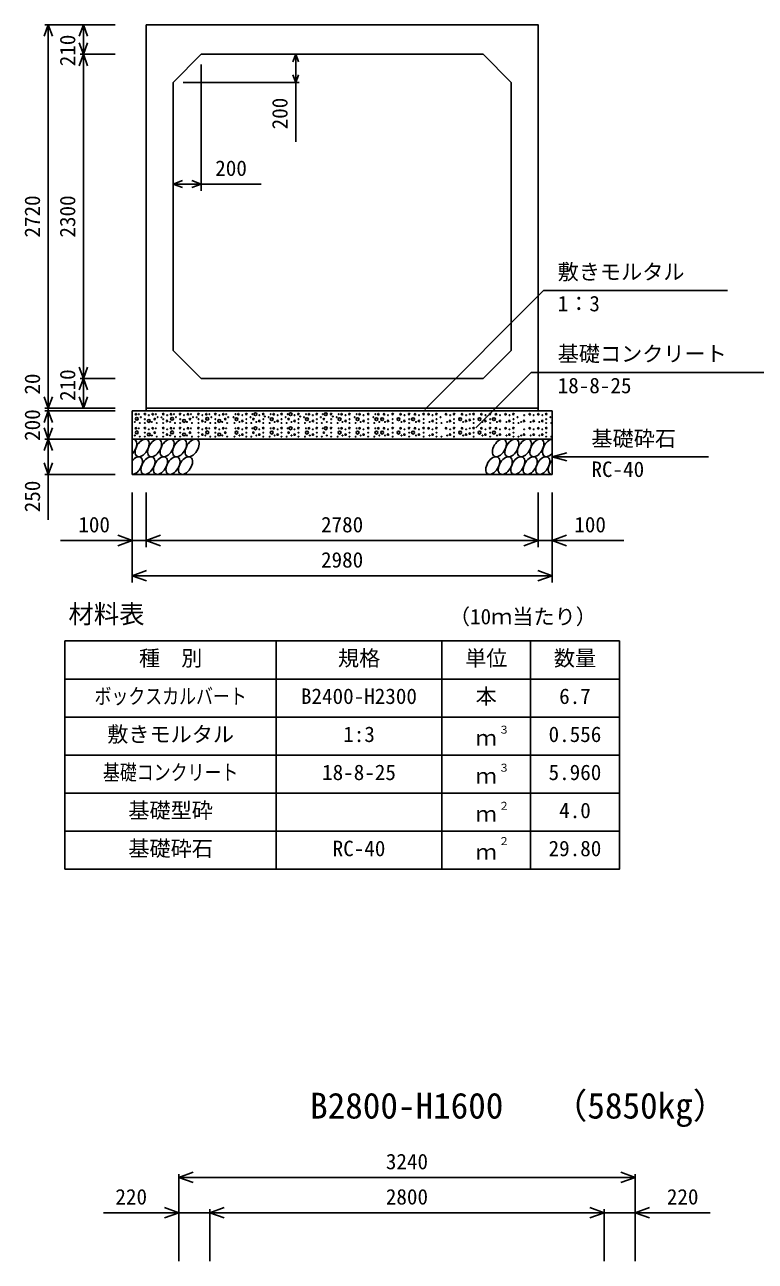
# Model space of a CAD drawing. Units: millimetres, scale not verified. Extents: x -100800 to 100800, y -35640 to 35640.
# Drawn here: x 10506 to 15691, y 268 to 9040 of the extents above; entities that cross this region are included whole.
import ezdxf
from ezdxf.enums import TextEntityAlignment as Align

# ---------------------------------------------------------------- set-up
doc = ezdxf.new("R2010")
doc.units = ezdxf.units.MM
doc.header["$LTSCALE"] = 120
for name, color, linetype, lineweight in [('0-0_DIM', 7, 'Continuous', 25), ('0-2_HATCH', 6, 'Continuous', 25), ('0-3_HYO', 3, 'Continuous', 25), ('0-4_HYO2', 4, 'Continuous', 25), ('0-5_OUTLINE', 3, 'Continuous', 25), ('0-7_TXT', 7, 'Continuous', 25)]:
    doc.layers.add(name, color=color, linetype=linetype, lineweight=lineweight)
doc.styles.add('ＭＳ ゴシック', font='')
doc.styles.get('ＭＳ ゴシック').set_extended_font_data('MS Gothic')

msp = doc.modelspace()

# ---------------------------------------------------------------- linework, layer by layer
at = {"layer": '0-0_DIM'}
for p, q in [((10649, 9040.3), (11149.1, 9040.3)), ((10673, 9040.3), (10673, 6320.3)), ((10923, 9040.3), (10923, 8830.3)), ((10899, 8830.3), (11149.1, 8830.3)), ((10923, 6530.3), (10923, 8830.3)), ((12429.5, 8830.3), (12429.5, 8630.3)), ((11759.1, 8758.3), (11759.1, 7861.7)), ((11631.1, 8630.3), (12453.5, 8630.3)), ((12429.5, 8209.5), (12429.5, 8630.3)), ((11559.1, 7909.7), (11759.1, 7909.7)), ((12183.2, 7909.7), (11759.1, 7909.7)), ((14189, 7154.2), (13344.9, 6310.2)), ((14189, 7154.2), (15494.7, 7154.2)), ((10899, 6530.3), (11149.1, 6530.3)), ((10923, 6530.3), (10923, 6320.3)), ((14101.3, 6573.1), (13708.5, 6180.3)), ((14101.3, 6573.1), (15870.3, 6573.1)), ((10649, 6320.3), (11149.1, 6320.3)), ((10673, 6320.3), (10673, 6300.3)), ((10649, 6300.3), (11149.1, 6300.3)), ((10673, 6100.3), (10673, 6300.3)), ((10649, 6100.3), (11149.1, 6100.3)), ((10673, 6100.3), (10673, 5850.3)), ((14249.1, 5975.3), (14353.4, 6003.3)), ((14249.1, 5975.3), (15358, 5975.3)), ((14249.1, 5975.3), (14353.4, 5947.3)), ((10649, 5850.3), (11149.1, 5850.3)), ((10673, 5528.2), (10673, 5850.3)), ((11269.1, 5083.1), (11269.1, 5722.7)), ((11369.1, 5333.1), (11369.1, 5722.7)), ((14149.1, 5333.1), (14149.1, 5722.7)), ((14249.1, 5083.1), (14249.1, 5722.7)), ((10761.1, 5381.1), (11269.1, 5381.1)), ((11269.1, 5381.1), (11369.1, 5381.1)), ((11369.1, 5381.1), (14149.1, 5381.1)), ((11269.1, 5131.1), (14249.1, 5131.1)), ((11599.1, 886.6), (11599.1, 268)), ((14839.1, 886.6), (14839.1, 268)), ((11599.1, 862.6), (14839.1, 862.6)), ((11819.1, 636.6), (11819.1, 268)), ((14619.1, 636.6), (14619.1, 268)), ((11066.4, 612.6), (11599.1, 612.6)), ((15371.8, 612.6), (14839.1, 612.6))]:
    msp.add_line(p, q, dxfattribs=at)
for points in [[(10702.6, 8959.1), (10673, 9040.3), (10643.5, 8959.1)], [(10952.6, 8959.1), (10923, 9040.3), (10893.5, 8959.1)], [(10952.6, 8911.5), (10923, 8830.3), (10893.5, 8911.5)], [(10952.6, 8749.1), (10923, 8830.3), (10893.5, 8749.1)], [(12409.8, 8776.2), (12429.5, 8830.3), (12449.2, 8776.2)], [(12409.8, 8684.4), (12429.5, 8630.3), (12449.2, 8684.4)], [(11626.8, 7934.3), (11559.1, 7909.7), (11626.8, 7885)], [(11691.4, 7934.3), (11759.1, 7909.7), (11691.4, 7885)], [(10952.6, 6611.5), (10923, 6530.3), (10893.5, 6611.5)], [(10952.6, 6449.1), (10923, 6530.3), (10893.5, 6449.1)], [(10702.6, 6401.5), (10673, 6320.3), (10643.5, 6401.5)], [(10952.6, 6401.5), (10923, 6320.3), (10893.5, 6401.5)], [(10702.6, 6219.1), (10673, 6300.3), (10643.5, 6219.1)], [(10702.6, 6181.5), (10673, 6100.3), (10643.5, 6181.5)], [(10702.6, 6019.1), (10673, 6100.3), (10643.5, 6019.1)], [(10702.6, 5931.5), (10673, 5850.3), (10643.5, 5931.5)], [(11167.6, 5418), (11269.1, 5381.1), (11167.6, 5344.1)], [(11470.6, 5344.1), (11369.1, 5381.1), (11470.6, 5418)], [(14047.6, 5418), (14149.1, 5381.1), (14047.6, 5344.1)], [(14757.1, 5381.1), (14249.1, 5381.1), (14149.1, 5381.1)], [(14350.6, 5418), (14249.1, 5381.1), (14350.6, 5344.1)], [(11370.6, 5094.1), (11269.1, 5131.1), (11370.6, 5168)], [(14147.6, 5168), (14249.1, 5131.1), (14147.6, 5094.1)], [(11700.6, 825.7), (11599.1, 862.6), (11700.6, 899.6)], [(14737.6, 825.7), (14839.1, 862.6), (14737.6, 899.6)], [(11497.6, 575.7), (11599.1, 612.6), (11497.6, 649.6)], [(11920.6, 575.7), (11819.1, 612.6), (11920.6, 649.6)], [(14517.6, 575.7), (14619.1, 612.6), (14517.6, 649.6)], [(14940.6, 575.7), (14839.1, 612.6), (14940.6, 649.6)], [(11599.1, 612.6), (11819.1, 612.6), (14619.1, 612.6), (14839.1, 612.6)]]:
    msp.add_lwpolyline(points, dxfattribs=at)
at = {"layer": '0-2_HATCH'}
for centre, radius in [((11295.1, 6277.5), 5), ((11301.7, 6244.5), 10), ((11316.2, 6277.5), 2.5), ((11330.2, 6256.5), 2.5), ((11359.1, 6278.4), 5), ((11359.1, 6242.5), 2.5), ((11387.1, 6229.3), 10), ((11387.1, 6270.5), 2.5), ((11415.1, 6277.5), 5), ((11429.2, 6242.5), 5), ((11436.2, 6277.5), 2.5), ((11450.2, 6256.5), 2.5), ((11476.7, 6255.6), 2.5), ((11489.1, 6278.4), 5), ((11489.1, 6242.5), 2.5), ((11517.1, 6229.3), 5), ((11517.1, 6270.5), 2.5), ((11545.1, 6277.5), 5), ((11551.7, 6244.5), 10), ((11566.2, 6277.5), 2.5), ((11580.2, 6256.5), 2.5), ((11609.1, 6278.4), 5), ((11609.1, 6242.5), 2.5), ((11637.1, 6229.3), 10), ((11637.1, 6270.5), 2.5), ((11665.1, 6277.5), 5), ((11679.2, 6242.5), 5), ((11686.2, 6277.5), 2.5), ((11700.2, 6256.5), 2.5), ((11726.7, 6255.6), 2.5), ((11739.1, 6278.4), 5), ((11739.1, 6242.5), 2.5), ((11767.1, 6229.3), 5), ((11767.1, 6270.5), 2.5), ((11795.1, 6277.5), 5), ((11801.7, 6244.5), 10), ((11816.2, 6277.5), 2.5), ((11830.2, 6256.5), 2.5), ((11859.1, 6278.4), 5), ((11859.1, 6242.5), 2.5), ((11887.1, 6229.3), 10), ((11887.1, 6270.5), 2.5), ((11915.1, 6277.5), 5), ((11929.2, 6242.5), 5), ((11936.2, 6277.5), 2.5), ((11950.2, 6256.5), 2.5), ((11988, 6256.5), 2.5), ((12009, 6242.5), 10), ((12002, 6277.5), 2.5), ((12023.1, 6277.5), 5), ((12051.1, 6229.3), 5), ((12051.1, 6270.5), 2.5), ((12079.1, 6278.4), 5), ((12079.1, 6242.5), 2.5), ((12108, 6256.5), 2.5), ((12122, 6277.5), 2.5), ((12129, 6242.5), 5), ((12143.1, 6277.5), 10), ((12171.1, 6229.3), 5), ((12171.1, 6270.5), 2.5), ((12199.1, 6278.4), 5), ((12199.1, 6242.5), 2.5), ((12210.5, 6260.8), 2.5), ((12238, 6256.5), 2.5), ((12259, 6242.5), 10), ((12252, 6277.5), 2.5), ((12273.1, 6277.5), 5), ((12301.1, 6229.3), 5), ((12301.1, 6270.5), 2.5), ((12329.1, 6278.4), 5), ((12329.1, 6242.5), 2.5), ((12358, 6256.5), 2.5), ((12372, 6277.5), 2.5), ((12379, 6242.5), 5), ((12393.1, 6277.5), 10), ((12421.1, 6229.3), 5), ((12421.1, 6270.5), 2.5), ((12449.1, 6278.4), 5), ((12449.1, 6242.5), 2.5), ((12460.5, 6260.8), 2.5), ((12488, 6256.5), 2.5), ((12509, 6242.5), 10), ((12502, 6277.5), 2.5), ((12523.1, 6277.5), 5), ((12551.1, 6229.3), 5), ((12551.1, 6270.5), 2.5), ((12579.1, 6278.4), 5), ((12579.1, 6242.5), 2.5), ((12608, 6256.5), 2.5), ((12622, 6277.5), 2.5), ((12629, 6242.5), 5), ((12643.1, 6277.5), 10), ((12681, 6278.4), 5), ((12681, 6242.5), 2.5), ((12692.3, 6260.8), 2.5), ((12719.8, 6256.5), 2.5), ((12740.9, 6242.5), 10), ((12733.9, 6277.5), 2.5), ((12754.9, 6277.5), 5), ((12782.9, 6229.3), 5), ((12782.9, 6270.5), 2.5), ((12811, 6278.4), 5), ((12811, 6242.5), 2.5), ((12847.9, 6256.5), 2.5), ((12868.9, 6242.5), 10), ((12861.9, 6277.5), 2.5), ((12882.9, 6277.5), 5), ((12911, 6229.3), 5), ((12911, 6270.5), 2.5), ((12943.9, 6278.4), 5), ((12943.9, 6242.5), 2.5), ((12980.8, 6256.5), 2.5), ((13001.9, 6242.5), 10), ((12994.8, 6277.5), 2.5), ((13015.9, 6277.5), 5), ((13042.5, 6242.5), 10), ((13056.5, 6277.5), 5), ((13084.6, 6229.3), 5), ((13084.6, 6270.5), 2.5), ((13117.5, 6278.4), 5), ((13117.5, 6242.5), 2.5), ((13159.4, 6242.5), 10), ((13173.4, 6277.5), 5), ((13201.4, 6229.3), 5), ((13201.4, 6270.5), 2.5), ((13234.3, 6278.4), 5), ((13234.3, 6242.5), 2.5), ((13262.1, 6242.5), 10), ((13276.1, 6277.5), 5), ((13304.1, 6229.3), 5), ((13304.1, 6270.5), 2.5), ((13337, 6278.4), 5), ((13337, 6242.5), 2.5), ((13372.3, 6277.5), 5), ((13400.3, 6229.3), 5), ((13400.3, 6270.5), 2.5), ((13428.4, 6278.4), 5), ((13428.4, 6242.5), 2.5), ((13457.2, 6256.5), 2.5), ((13497.1, 6277.5), 5), ((13525.1, 6229.3), 5), ((13525.1, 6270.5), 2.5), ((13553.2, 6278.4), 5), ((13553.2, 6242.5), 2.5), ((13596.5, 6242.5), 10), ((13610.5, 6277.5), 5), ((13638.6, 6229.3), 5), ((13638.6, 6270.5), 2.5), ((13664.7, 6236.3), 5), ((13664.7, 6277.5), 2.5), ((13692, 6278.4), 5), ((13692, 6242.5), 2.5), ((13733.9, 6242.5), 10), ((13747.9, 6277.5), 5), ((13776, 6229.3), 5), ((13776, 6270.5), 2.5), ((13808.9, 6278.4), 5), ((13808.9, 6242.5), 2.5), ((13836.6, 6242.5), 10), ((13850.6, 6277.5), 5), ((13878.7, 6229.3), 5), ((13878.7, 6270.5), 2.5), ((13918.4, 6277.5), 5), ((13946.4, 6229.3), 5), ((13946.4, 6270.5), 2.5), ((13974.5, 6278.4), 5), ((13974.5, 6242.5), 2.5), ((14003.4, 6256.5), 2.5), ((14050.4, 6229.3), 5), ((14050.4, 6270.5), 2.5), ((14090.2, 6277.5), 5), ((14118.2, 6229.3), 5), ((14118.2, 6270.5), 2.5), ((14151.3, 6277.5), 5), ((14179.3, 6229.3), 5), ((14179.3, 6270.5), 2.5), ((14207.3, 6278.4), 5), ((14207.3, 6242.5), 2.5), ((14236.2, 6256.5), 2.5), ((11288.1, 6222.3), 2.5), ((11295.1, 6177.5), 5), ((11301.7, 6148.4), 10), ((11316.2, 6177.5), 2.5), ((11323.2, 6214.4), 2.5), ((11359.1, 6178.4), 5), ((11359.1, 6214.4), 2.5), ((11359.1, 6146.4), 2.5), ((11387.1, 6133.2), 10), ((11387.1, 6170.5), 2.5), ((11408.1, 6222.3), 2.5), ((11415.1, 6177.5), 5), ((11429.2, 6146.4), 5), ((11436.2, 6177.5), 2.5), ((11443.2, 6214.4), 2.5), ((11489.1, 6178.4), 5), ((11489.1, 6214.4), 2.5), ((11489.1, 6146.4), 2.5), ((11517.1, 6170.5), 2.5), ((11538.1, 6222.3), 2.5), ((11545.1, 6177.5), 5), ((11551.7, 6148.4), 10), ((11566.2, 6177.5), 2.5), ((11573.2, 6214.4), 2.5), ((11609.1, 6178.4), 5), ((11609.1, 6214.4), 2.5), ((11609.1, 6146.4), 2.5), ((11637.1, 6133.2), 10), ((11637.1, 6170.5), 2.5), ((11658.1, 6222.3), 2.5), ((11665.1, 6177.5), 5), ((11679.2, 6146.4), 5), ((11686.2, 6177.5), 2.5), ((11693.2, 6214.4), 2.5), ((11739.1, 6178.4), 5), ((11739.1, 6214.4), 2.5), ((11739.1, 6146.4), 2.5), ((11767.1, 6170.5), 2.5), ((11788.1, 6222.3), 2.5), ((11795.1, 6177.5), 5), ((11801.7, 6148.4), 10), ((11816.2, 6177.5), 2.5), ((11823.2, 6214.4), 2.5), ((11859.1, 6178.4), 5), ((11859.1, 6214.4), 2.5), ((11859.1, 6146.4), 2.5), ((11887.1, 6133.2), 10), ((11887.1, 6170.5), 2.5), ((11908.1, 6222.3), 2.5), ((11915.1, 6177.5), 5), ((11929.2, 6146.4), 5), ((11936.2, 6177.5), 2.5), ((11943.2, 6214.4), 2.5), ((11995, 6214.4), 2.5), ((12009, 6146.4), 10), ((12002, 6177.5), 2.5), ((12023.1, 6177.5), 5), ((12030.1, 6222.3), 2.5), ((12051.1, 6170.5), 2.5), ((12079.1, 6178.4), 5), ((12079.1, 6214.4), 2.5), ((12079.1, 6146.4), 2.5), ((12115, 6214.4), 2.5), ((12122, 6177.5), 2.5), ((12129, 6146.4), 5), ((12143.1, 6177.5), 10), ((12150.1, 6222.3), 2.5), ((12171.1, 6170.5), 2.5), ((12199.1, 6178.4), 5), ((12199.1, 6214.4), 2.5), ((12199.1, 6146.4), 2.5), ((12245, 6214.4), 2.5), ((12259, 6146.4), 10), ((12252, 6177.5), 2.5), ((12273.1, 6177.5), 5), ((12280.1, 6222.3), 2.5), ((12301.1, 6170.5), 2.5), ((12329.1, 6178.4), 5), ((12329.1, 6214.4), 2.5), ((12329.1, 6146.4), 2.5), ((12365, 6214.4), 2.5), ((12372, 6177.5), 2.5), ((12379, 6146.4), 5), ((12393.1, 6177.5), 10), ((12400.1, 6222.3), 2.5), ((12421.1, 6170.5), 2.5), ((12449.1, 6178.4), 5), ((12449.1, 6214.4), 2.5), ((12449.1, 6146.4), 2.5), ((12495, 6214.4), 2.5), ((12509, 6146.4), 10), ((12502, 6177.5), 2.5), ((12523.1, 6177.5), 5), ((12530.1, 6222.3), 2.5), ((12551.1, 6170.5), 2.5), ((12579.1, 6178.4), 5), ((12579.1, 6214.4), 2.5), ((12579.1, 6146.4), 2.5), ((12615, 6214.4), 2.5), ((12622, 6177.5), 2.5), ((12629, 6146.4), 5), ((12643.1, 6177.5), 10), ((12650.1, 6222.3), 2.5), ((12681, 6178.4), 5), ((12681, 6214.4), 2.5), ((12681, 6146.4), 2.5), ((12726.8, 6214.4), 2.5), ((12740.9, 6146.4), 10), ((12733.9, 6177.5), 2.5), ((12754.9, 6177.5), 5), ((12761.9, 6222.3), 2.5), ((12782.9, 6170.5), 2.5), ((12811, 6178.4), 5), ((12811, 6214.4), 2.5), ((12811, 6146.4), 2.5), ((12854.9, 6214.4), 2.5), ((12868.9, 6146.4), 10), ((12861.9, 6177.5), 2.5), ((12882.9, 6177.5), 5), ((12890, 6222.3), 2.5), ((12911, 6170.5), 2.5), ((12943.9, 6178.4), 5), ((12943.9, 6214.4), 2.5), ((12943.9, 6146.4), 2.5), ((12987.8, 6214.4), 2.5), ((13001.9, 6146.4), 10), ((12994.8, 6177.5), 2.5), ((13015.9, 6177.5), 5), ((13022.9, 6222.3), 2.5), ((13042.5, 6146.4), 10), ((13056.5, 6177.5), 5), ((13063.6, 6222.3), 2.5), ((13084.6, 6170.5), 2.5), ((13117.5, 6178.4), 5), ((13117.5, 6214.4), 2.5), ((13117.5, 6146.4), 2.5), ((13159.4, 6146.4), 10), ((13173.4, 6177.5), 5), ((13180.4, 6222.3), 2.5), ((13201.4, 6170.5), 2.5), ((13234.3, 6178.4), 5), ((13234.3, 6214.4), 2.5), ((13234.3, 6146.4), 2.5), ((13262.1, 6146.4), 10), ((13276.1, 6177.5), 5), ((13283.1, 6222.3), 2.5), ((13304.1, 6170.5), 2.5), ((13337, 6178.4), 5), ((13337, 6214.4), 2.5), ((13337, 6146.4), 2.5), ((13372.3, 6177.5), 5), ((13379.3, 6222.3), 2.5), ((13400.3, 6170.5), 2.5), ((13428.4, 6178.4), 5), ((13428.4, 6214.4), 2.5), ((13428.4, 6146.4), 2.5), ((13464.2, 6214.4), 2.5), ((13497.1, 6177.5), 5), ((13504.1, 6222.3), 2.5), ((13525.1, 6170.5), 2.5), ((13553.2, 6178.4), 5), ((13553.2, 6214.4), 2.5), ((13553.2, 6146.4), 2.5), ((13596.5, 6146.4), 10), ((13610.5, 6177.5), 5), ((13617.5, 6222.3), 2.5), ((13638.6, 6170.5), 2.5), ((13664.7, 6140.2), 5), ((13664.7, 6177.5), 2.5), ((13692, 6178.4), 5), ((13692, 6214.4), 2.5), ((13692, 6146.4), 2.5), ((13733.9, 6146.4), 10), ((13747.9, 6177.5), 5), ((13755, 6222.3), 2.5), ((13776, 6170.5), 2.5), ((13808.9, 6178.4), 5), ((13808.9, 6214.4), 2.5), ((13808.9, 6146.4), 2.5), ((13836.6, 6146.4), 10), ((13850.6, 6177.5), 5), ((13857.6, 6222.3), 2.5), ((13878.7, 6170.5), 2.5), ((13918.4, 6177.5), 5), ((13925.4, 6222.3), 2.5), ((13946.4, 6170.5), 2.5), ((13974.5, 6178.4), 5), ((13974.5, 6214.4), 2.5), ((13974.5, 6146.4), 2.5), ((14010.4, 6214.4), 2.5), ((14029.4, 6222.3), 2.5), ((14050.4, 6170.5), 2.5), ((14090.2, 6177.5), 5), ((14097.2, 6222.3), 2.5), ((14118.2, 6170.5), 2.5), ((14151.3, 6177.5), 5), ((14158.3, 6222.3), 2.5), ((14179.3, 6170.5), 2.5), ((14207.3, 6178.4), 5), ((14207.3, 6214.4), 2.5), ((14207.3, 6146.4), 2.5), ((14243.2, 6214.4), 2.5), ((11288.1, 6126.2), 2.5), ((11323.2, 6118.4), 2.5), ((11359.1, 6118.4), 2.5), ((11408.1, 6126.2), 2.5), ((11443.2, 6118.4), 2.5), ((11489.1, 6118.4), 2.5), ((11517.1, 6133.2), 5), ((11538.1, 6126.2), 2.5), ((11573.2, 6118.4), 2.5), ((11609.1, 6118.4), 2.5), ((11658.1, 6126.2), 2.5), ((11693.2, 6118.4), 2.5), ((11739.1, 6118.4), 2.5), ((11767.1, 6133.2), 5), ((11788.1, 6126.2), 2.5), ((11823.2, 6118.4), 2.5), ((11859.1, 6118.4), 2.5), ((11908.1, 6126.2), 2.5), ((11943.2, 6118.4), 2.5), ((11995, 6118.4), 2.5), ((12030.1, 6126.2), 2.5), ((12051.1, 6133.2), 5), ((12079.1, 6118.4), 2.5), ((12115, 6118.4), 2.5), ((12150.1, 6126.2), 2.5), ((12171.1, 6133.2), 5), ((12199.1, 6118.4), 2.5), ((12245, 6118.4), 2.5), ((12280.1, 6126.2), 2.5), ((12301.1, 6133.2), 5), ((12329.1, 6118.4), 2.5), ((12365, 6118.4), 2.5), ((12400.1, 6126.2), 2.5), ((12421.1, 6133.2), 5), ((12449.1, 6118.4), 2.5), ((12495, 6118.4), 2.5), ((12530.1, 6126.2), 2.5), ((12551.1, 6133.2), 5), ((12579.1, 6118.4), 2.5), ((12615, 6118.4), 2.5), ((12650.1, 6126.2), 2.5), ((12681, 6118.4), 2.5), ((12726.8, 6118.4), 2.5), ((12761.9, 6126.2), 2.5), ((12782.9, 6133.2), 5), ((12811, 6118.4), 2.5), ((12854.9, 6118.4), 2.5), ((12890, 6126.2), 2.5), ((12911, 6133.2), 5), ((12943.9, 6118.4), 2.5), ((12987.8, 6118.4), 2.5), ((13022.9, 6126.2), 2.5), ((13063.6, 6126.2), 2.5), ((13084.6, 6133.2), 5), ((13117.5, 6118.4), 2.5), ((13180.4, 6126.2), 2.5), ((13201.4, 6133.2), 5), ((13234.3, 6118.4), 2.5), ((13283.1, 6126.2), 2.5), ((13304.1, 6133.2), 5), ((13337, 6118.4), 2.5), ((13379.3, 6126.2), 2.5), ((13400.3, 6133.2), 5), ((13428.4, 6118.4), 2.5), ((13464.2, 6118.4), 2.5), ((13504.1, 6126.2), 2.5), ((13525.1, 6133.2), 5), ((13553.2, 6118.4), 2.5), ((13617.5, 6126.2), 2.5), ((13638.6, 6133.2), 5), ((13692, 6118.4), 2.5), ((13755, 6126.2), 2.5), ((13776, 6133.2), 5), ((13808.9, 6118.4), 2.5), ((13857.6, 6126.2), 2.5), ((13878.7, 6133.2), 5), ((13925.4, 6126.2), 2.5), ((13946.4, 6133.2), 5), ((13974.5, 6118.4), 2.5), ((14010.4, 6118.4), 2.5), ((14029.4, 6126.2), 2.5), ((14050.4, 6133.2), 5), ((14097.2, 6126.2), 2.5), ((14118.2, 6133.2), 5), ((14158.3, 6126.2), 2.5), ((14179.3, 6133.2), 5), ((14207.3, 6118.4), 2.5), ((14243.2, 6118.4), 2.5)]:
    msp.add_circle(centre, radius, dxfattribs=at)
for centre, start_param, end_param in [((11250.8, 6037.8), 4.335544, 6.724593), ((14229.8, 6037.8), 0.419949, 4.357003), ((11292.3, 5912.8), 3.496422, 7.58605), ((14271.4, 5912.8), 1.28053, 3.496422)]:
    msp.add_ellipse(centre, major_axis=(36.4, 58.9), ratio=0.5792, start_param=start_param, end_param=end_param, dxfattribs=at)
for centre in [(11339.5, 6037.8), (11428.2, 6037.8), (11516.9, 6037.8), (11605.6, 6037.8), (11694.3, 6037.8), (13875, 6037.8), (13963.7, 6037.8), (14052.4, 6037.8), (14141.1, 6037.8), (11381, 5912.8), (11469.7, 5912.8), (11558.4, 5912.8), (11647.1, 5912.8), (13827.9, 5912.8), (13916.6, 5912.8), (14005.3, 5912.8), (14094, 5912.8), (14182.7, 5912.8)]:
    msp.add_ellipse(centre, major_axis=(36.4, 58.9), ratio=0.5792, dxfattribs=at)
at = {"layer": '0-3_HYO'}
for p, q in [((12291.6, 4668.6), (12291.6, 3048.6)), ((13466.6, 4668.6), (13466.6, 3048.6)), ((14096.6, 4668.6), (14096.6, 3048.6)), ((10791.6, 4398.6), (14726.6, 4398.6))]:
    msp.add_line(p, q, dxfattribs=at)
msp.add_lwpolyline([(10791.6, 3048.6), (14726.6, 3048.6), (14726.6, 4668.6), (10791.6, 4668.6)], close=True, dxfattribs=at)
at = {"layer": '0-4_HYO2'}
for p, q in [((10791.6, 4128.6), (14726.6, 4128.6)), ((10791.6, 3858.6), (14726.6, 3858.6)), ((10791.6, 3588.6), (14726.6, 3588.6)), ((10791.6, 3318.6), (14726.6, 3318.6))]:
    msp.add_line(p, q, dxfattribs=at)
at = {"layer": '0-5_OUTLINE'}
for p, q in [((11369.1, 6300.3), (11369.1, 9040.3)), ((11759.1, 8830.3), (11559.1, 8630.3)), ((11759.1, 8830.3), (13759.1, 8830.3)), ((13959.1, 8630.3), (13759.1, 8830.3)), ((11559.1, 6730.3), (11559.1, 8630.3)), ((13959.1, 8630.3), (13959.1, 6730.3)), ((11759.1, 6530.3), (11559.1, 6730.3)), ((13959.1, 6730.3), (13759.1, 6530.3)), ((13759.1, 6530.3), (11759.1, 6530.3)), ((14149.1, 6320.3), (11369.1, 6320.3)), ((11269.1, 6300.3), (11269.1, 5850.3)), ((11269.1, 6300.3), (14249.1, 6300.3)), ((14249.1, 6300.3), (14249.1, 5850.3)), ((11269.1, 6100.3), (14249.1, 6100.3)), ((11269.1, 5850.3), (14249.1, 5850.3))]:
    msp.add_line(p, q, dxfattribs=at)
msp.add_lwpolyline([(11369.1, 9040.3), (14149.1, 9040.3), (14149.1, 6300.3)], dxfattribs=at)

# ---------------------------------------------------------------- texts
at = {"layer": '0-0_DIM', "style": 'ＭＳ ゴシック'}
for s, p in [('210', (10898, 8745.6)), ('200', (12404.5, 8298)), ('2720', (10648, 7530.3)), ('2300', (10898, 7530.3)), ('210', (10898, 6371.1)), ('20', (10648, 6416.2)), ('200', (10648, 6087.8)), ('250', (10648, 5581.5))]:
    msp.add_text(s, height=110, rotation=90, dxfattribs=at).set_placement(p, align=Align.BOTTOM_LEFT)
for s, p in [('200', (11858.3, 7934.7)), ('敷きモルタル', (14288.6, 7199.2)), ('1：3', (14288.6, 6974)), ('基礎コンクリート', (14288.6, 6618)), ('18-8-25', (14288.6, 6392.9)), ('基礎砕石', (14528.3, 6016.5)), ('RC-40', (14528.3, 5798.9)), ('100', (10886.7, 5406.1)), ('2780', (12609.1, 5406.1)), ('100', (14406.5, 5406.1)), ('2980', (12609.1, 5156.1)), ('3240', (13069.1, 887.6)), ('220', (11149.8, 637.6)), ('2800', (13069.1, 637.6)), ('220', (15063.4, 637.6))]:
    msp.add_text(s, height=110, dxfattribs=at).set_placement(p, align=Align.BOTTOM_LEFT)
at = {"layer": '0-7_TXT', "style": 'ＭＳ ゴシック'}
for s, height, p in [('材料表', 132, (10816.6, 4753.6)), ('（10ｍ当たり）', 110, (13516.6, 4753.6)), ('種\u3000別', 110, (11316.6, 4458.6)), ('規格', 110, (12729.1, 4458.6)), ('単位', 110, (13631.6, 4458.6)), ('数量', 110, (14261.6, 4458.6)), ('B2400-H2300', 110, (12466.6, 4188.6)), ('本', 110, (13706.6, 4188.6)), ('6.7', 110, (14299.1, 4188.6)), ('敷きモルタル', 110, (11091.6, 3918.6)), ('1:3', 110, (12766.6, 3918.6)), ('３', 55, (13870.5, 3994.5)), ('0.556', 110, (14224.1, 3918.6)), ('ｍ', 110, (13706.6, 3893.6)), ('18-8-25', 110, (12616.6, 3648.6)), ('３', 55, (13870.5, 3724.5)), ('5.960', 110, (14224.1, 3648.6)), ('ｍ', 110, (13706.6, 3623.6)), ('基礎型砕', 110, (11241.6, 3378.6)), ('２', 55, (13870.5, 3454.5)), ('4.0', 110, (14299.1, 3378.6)), ('ｍ', 110, (13706.6, 3353.6)), ('基礎砕石', 110, (11241.6, 3108.6)), ('RC-40', 110, (12691.6, 3108.6)), ('２', 55, (13870.5, 3204.5)), ('29.80', 110, (14224.1, 3108.6)), ('ｍ', 110, (13706.6, 3083.6)), ('（5850kg）', 183.3, (14249.3, 1225.3)), ('B2800-H1600', 183.3, (12531.6, 1225.3))]:
    msp.add_text(s, height=height, dxfattribs=at).set_placement(p, align=Align.BOTTOM_LEFT)
at = {"layer": '0-7_TXT', "style": 'ＭＳ ゴシック', "width": 0.8}
for s, p in [('ボックスカルバート', (11001.6, 4188.6)), ('基礎コンクリート', (11061.6, 3648.6))]:
    msp.add_text(s, height=110, dxfattribs=at).set_placement(p, align=Align.BOTTOM_LEFT)

doc.saveas('drawing.dxf')
